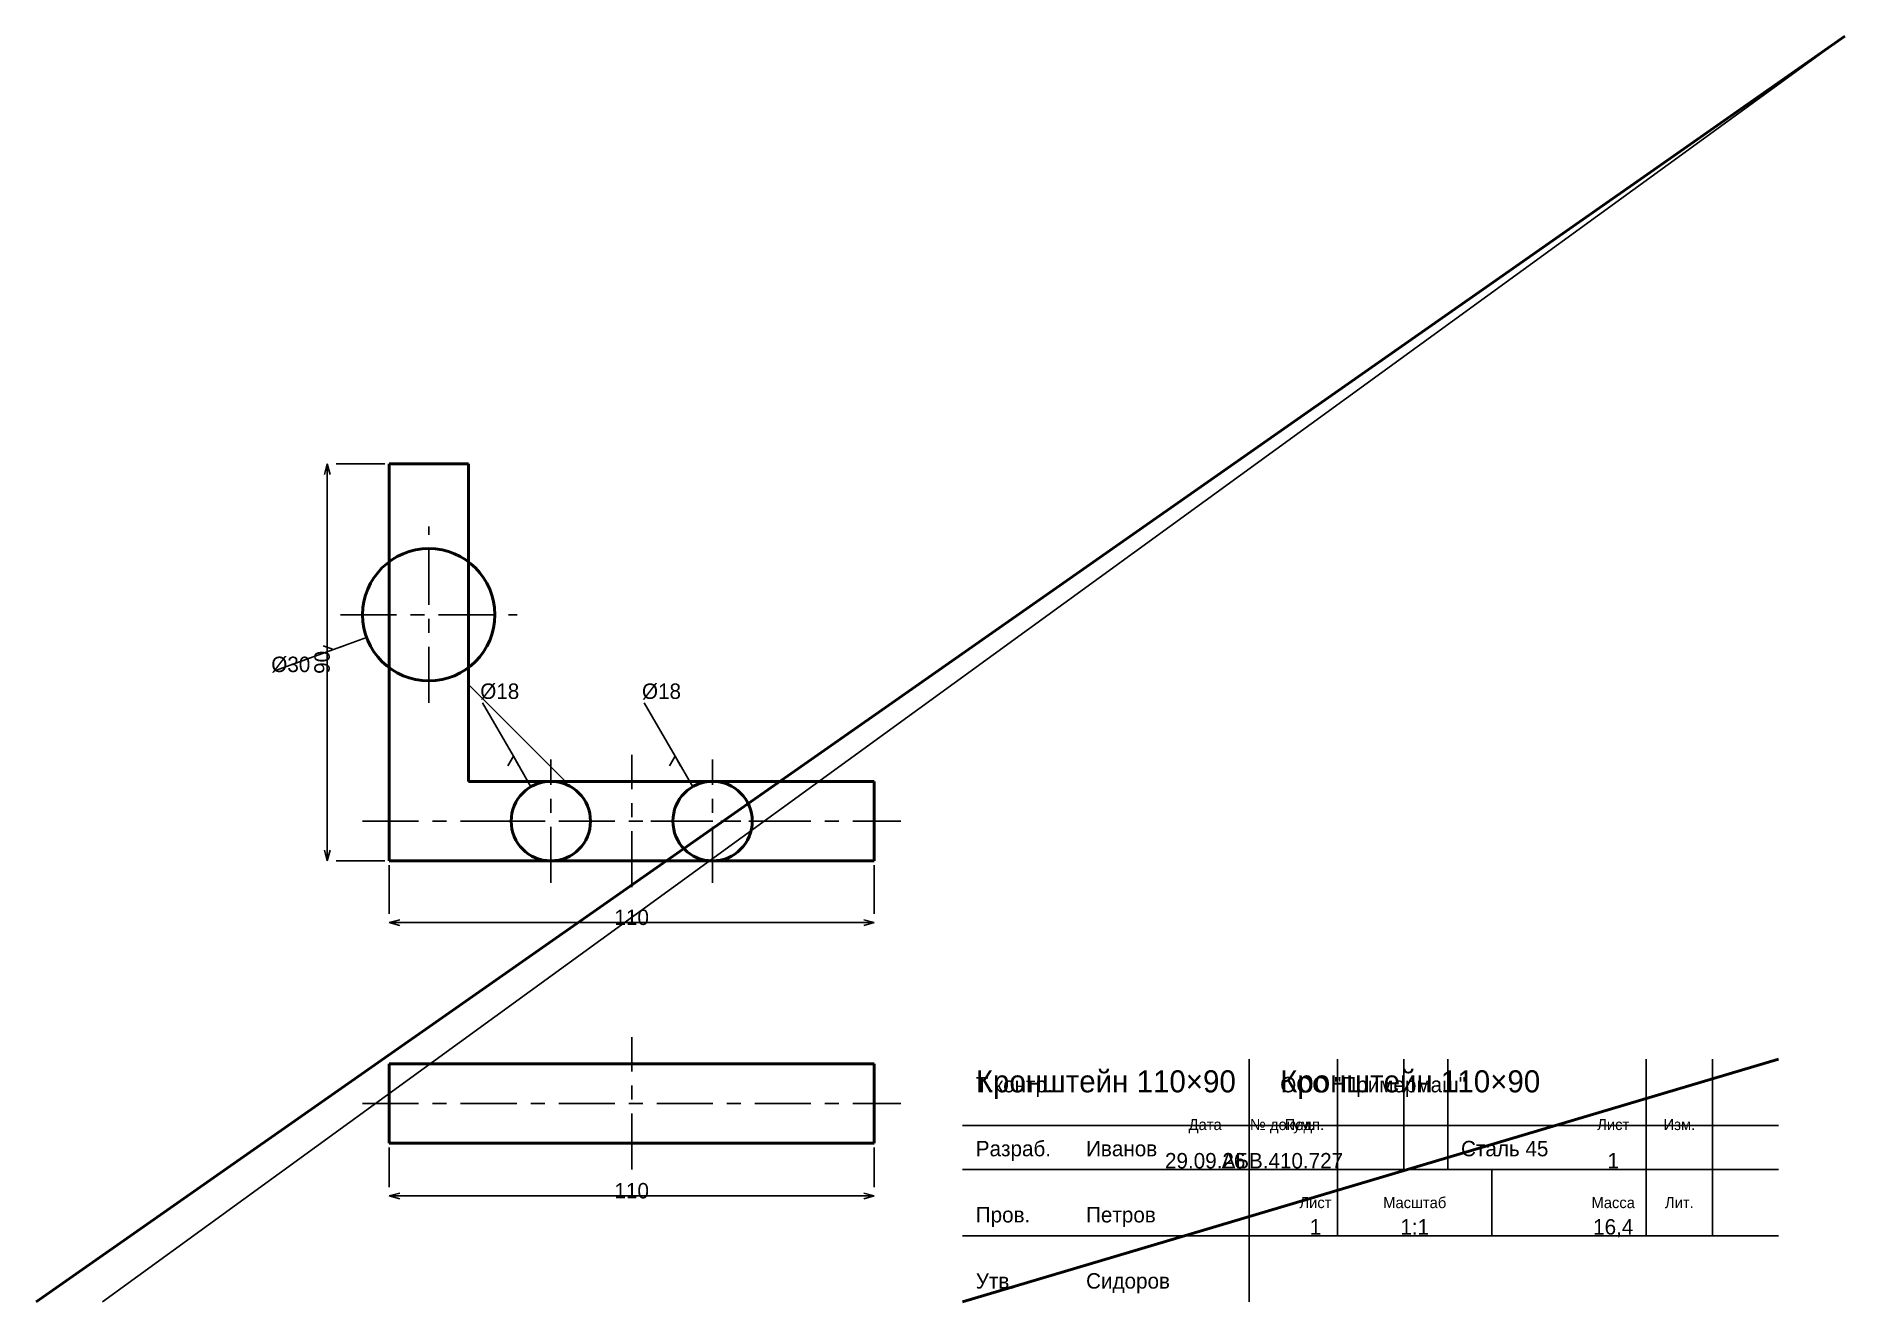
# Model space of a CAD drawing. Header units: millimetres. Extents: x 5 to 415, y 5 to 292.
import ezdxf
from ezdxf.enums import TextEntityAlignment as Align

# ---------------------------------------------------------------- set-up
doc = ezdxf.new("R2010")
doc.units = ezdxf.units.MM
doc.linetypes.add('CENTER', pattern=[22.225, 12.7, -3.175, 3.175, -3.175])
doc.linetypes.add('DASHED', pattern=[9, 6, -3])
for name, color, linetype, lineweight in [('AXIS', 7, 'CENTER', 25), ('DIMS', 7, 'CONTINUOUS', 25), ('MAIN', 7, 'CONTINUOUS', 50), ('TEXT', 7, 'CONTINUOUS', 25), ('THIN', 7, 'CONTINUOUS', 25)]:
    doc.layers.add(name, color=color, linetype=linetype, lineweight=lineweight)

msp = doc.modelspace()

# ---------------------------------------------------------------- linework, layer by layer
at = {"layer": 'AXIS', "linetype": 'CENTER', "lineweight": 25}
for p, q in [((94, 140.8), (94, 180.8)), ((74, 160.8), (114, 160.8)), ((121.667, 100), (121.667, 128)), ((140, 99), (140, 129)), ((158.333, 100), (158.333, 128)), ((79, 114), (201, 114)), ((107.667, 114), (135.667, 114)), ((144.333, 114), (172.333, 114)), ((140, 35), (140, 65)), ((79, 50), (201, 50))]:
    msp.add_line(p, q, dxfattribs=at)
at = {"layer": 'DIMS', "linetype": 'CONTINUOUS', "lineweight": 25}
for p, q in [((71, 195), (70.353, 192.585)), ((71, 105), (71, 195)), ((71, 195), (71.647, 192.585)), ((84, 195), (73, 195)), ((72.387, 152.934), (59.231, 148.145)), ((72.387, 152.934), (70.038, 153.789)), ((79.905, 155.67), (72.387, 152.934)), ((72.387, 152.934), (74.736, 153.789)), ((113.167, 128.722), (106.167, 140.847)), ((149.833, 128.722), (142.833, 140.847)), ((113.167, 128.722), (111.917, 126.557)), ((117.167, 121.794), (113.167, 128.722)), ((113.167, 128.722), (114.417, 126.557)), ((149.833, 128.722), (148.583, 126.557)), ((153.833, 121.794), (149.833, 128.722)), ((149.833, 128.722), (151.083, 126.557)), ((71, 105), (70.353, 107.415)), ((71, 105), (71.647, 107.415)), ((84, 105), (73, 105)), ((85, 104), (85, 93)), ((195, 104), (195, 93)), ((85, 91), (87.415, 91.647)), ((85, 91), (195, 91)), ((85, 91), (87.415, 90.353)), ((195, 91), (192.585, 91.647)), ((195, 91), (192.585, 90.353)), ((85, 40), (85, 31)), ((195, 40), (195, 31)), ((85, 29), (87.415, 29.647)), ((85, 29), (195, 29)), ((85, 29), (87.415, 28.353)), ((195, 29), (192.585, 29.647)), ((195, 29), (192.585, 28.353))]:
    msp.add_line(p, q, dxfattribs=at)
at = {"layer": 'MAIN', "linetype": 'CONTINUOUS', "lineweight": 50}
for p, q in [((5, 5), (415, 292)), ((103, 195), (85, 195)), ((85, 195), (85, 105)), ((103, 123), (103, 195)), ((195, 123), (103, 123)), ((195, 105), (195, 123)), ((85, 105), (195, 105)), ((85, 59), (195, 59)), ((85, 41), (85, 59)), ((195, 41), (195, 59)), ((215, 5), (400, 60)), ((85, 41), (195, 41))]:
    msp.add_line(p, q, dxfattribs=at)
for centre, radius in [((94, 160.8), 15), ((121.667, 114), 9), ((158.333, 114), 9)]:
    msp.add_circle(centre, radius, dxfattribs=at)
at = {"layer": 'THIN', "linetype": 'CONTINUOUS', "lineweight": 25}
for p, q in [((20, 5), (415, 292)), ((125, 123), (103, 145)), ((103, 123), (125, 123)), ((280, 5), (280, 60)), ((300, 35), (300, 60)), ((315, 35), (315, 60)), ((325, 35), (325, 60)), ((370, 35), (370, 60)), ((385, 35), (385, 60)), ((215, 45), (400, 45)), ((215, 35), (400, 35)), ((300, 20), (300, 35)), ((335, 20), (335, 35)), ((370, 20), (370, 35)), ((385, 20), (385, 35)), ((215, 20), (400, 20))]:
    msp.add_line(p, q, dxfattribs=at)
at = {"layer": 'THIN', "linetype": 'DASHED', "lineweight": 25}
for p, q in [((112.667, 59), (130.667, 59)), ((149.333, 59), (167.333, 59))]:
    msp.add_line(p, q, dxfattribs=at)

# ---------------------------------------------------------------- texts
at = {"layer": 'DIMS', "linetype": 'CONTINUOUS', "lineweight": 25}
msp.add_text('90', height=3.5, rotation=90, dxfattribs=at).set_placement((69.8, 150), align=Align.MIDDLE_CENTER)
for s, p in [('%%c30', (58.292, 147.803)), ('%%c18', (105.667, 141.713)), ('%%c18', (142.333, 141.713))]:
    msp.add_text(s, height=3.5, dxfattribs=at).set_placement(p)
for p in [(140, 92.2), (140, 30.2)]:
    msp.add_text('110', height=3.5, dxfattribs=at).set_placement(p, align=Align.MIDDLE_CENTER)
at = {"layer": 'TEXT', "linetype": 'CONTINUOUS', "lineweight": 25}
for s, height, p in [('Кронштейн 110×90', 5, (218, 52.5)), ('Кронштейн 110×90', 5, (287, 52.5)), ('Т.контр.', 3.5, (218, 52.5)), ('ООО "Примермаш"', 3.5, (287, 52.5)), ('Разраб.', 3.5, (218, 38)), ('Иванов', 3.5, (243, 38)), ('Сталь 45', 3.5, (328, 38)), ('Пров.', 3.5, (218, 23)), ('Петров', 3.5, (243, 23)), ('Утв.', 3.5, (218, 8)), ('Сидоров', 3.5, (243, 8))]:
    msp.add_text(s, height=height, dxfattribs=at).set_placement(p)
for s, height, p in [('Дата', 2.5, (270, 45.2)), ('№ докум.', 2.5, (287.5, 45.2)), ('Подп.', 2.5, (292.5, 45.2)), ('Лист', 2.5, (362.5, 45.2)), ('Изм.', 2.5, (377.5, 45.2)), ('29.09.26', 3.5, (270, 37)), ('АБВ.410.727', 3.5, (287.5, 37)), ('1', 3.5, (362.5, 37)), ('Лист', 2.5, (295, 27.5)), ('Масштаб', 2.5, (317.5, 27.5)), ('Масса', 2.5, (362.5, 27.5)), ('Лит.', 2.5, (377.5, 27.5)), ('1', 3.5, (295, 22)), ('1:1', 3.5, (317.5, 22)), ('16,4', 3.5, (362.5, 22))]:
    msp.add_text(s, height=height, dxfattribs=at).set_placement(p, align=Align.MIDDLE_CENTER)

doc.saveas('drawing.dxf')
